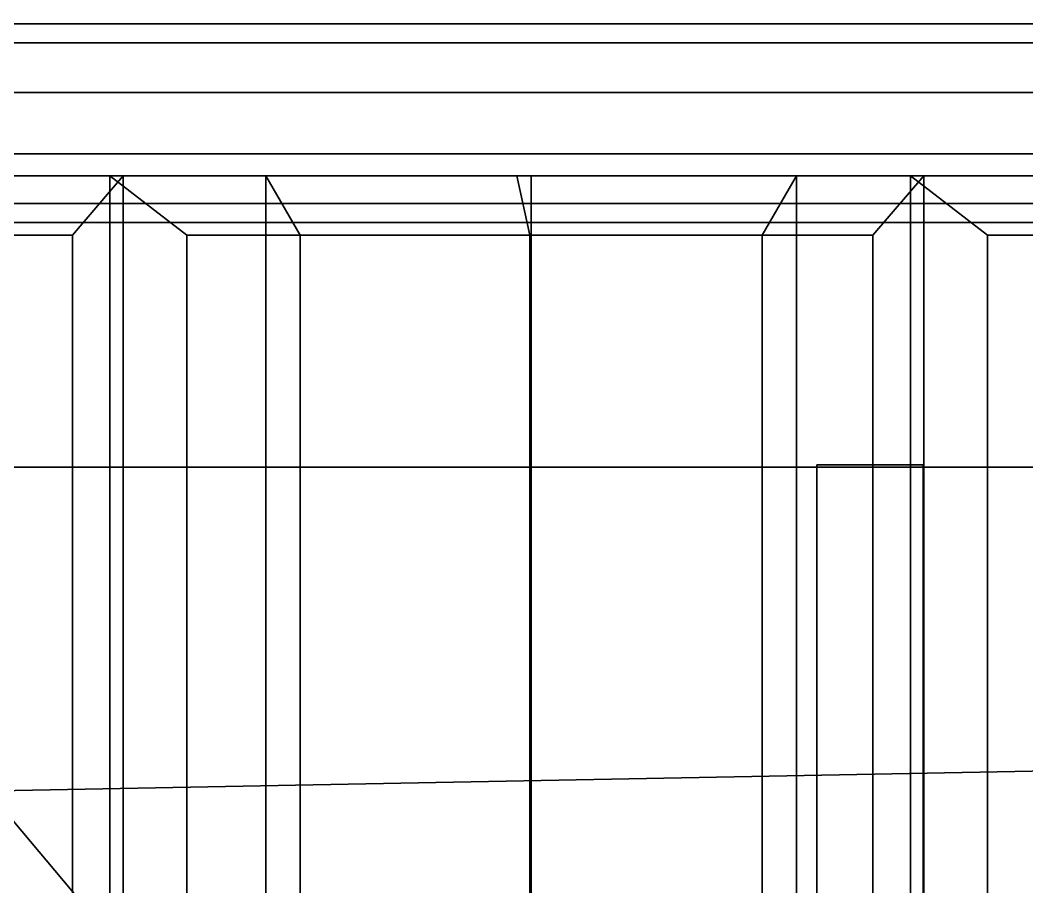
# Model space of a CAD drawing. Extents: x -7.1 to 8.3, y -8 to 8.
# Drawn here: x -1.3173 to -1.0018, y 3.0741 to 3.3459 of the extents above; entities that cross this region are included whole.
import ezdxf

# ---------------------------------------------------------------- set-up
doc = ezdxf.new("R2010")
doc.units = 0

msp = doc.modelspace()

# ---------------------------------------------------------------- linework, layer by layer
for points in [[(7.80574, 8), (-6.55791, 8), (7.80574, -8)], [(-6.55791, -8), (7.80574, -8), (-6.55791, 8)], [(7.80574, 8, -0.79139), (7.80574, -8, -0.79139), (-6.55791, -8, -0.79139)], [(-6.55791, -8, -0.79139), (-6.55791, 8, -0.79139), (7.80574, 8, -0.79139)], [(-3.29913, 4.29173, 0.11606), (-3.39913, -4.39201, 0.11606), (5.20087, -4.39201, 0.11606), (5.20087, 4.29173, 0.11606)], [(-2.24684, 4.21209, 8.1595), (-2.24684, 2.9, 8.1595), (2.40941, 2.9, 8.1595), (2.40941, 4.21209, 8.1595)], [(2.26103, 2.9, 3.05371), (-2.09913, 2.9, 3.05371), (-2.09913, 4.05027, 3.05371), (2.26103, 4.05027, 3.05371)], [(2.26169, 2.9, 3.02764), (2.26169, 4.04963, 3.02764), (-2.09913, 4.04963, 3.02764), (-2.09913, 2.9, 3.02764)], [(2.20121, 2.84429, 5.91212), (-2.04342, 4.05027, 5.91212), (2.20121, 4.05027, 5.91212)], [(3.74517, -2.94429, 5.91212), (-2.04342, -2.94429, 5.91212), (-2.04342, 4.05027, 5.91212), (2.20121, 2.84429, 5.91212)], [(-2.14534, 3.20575, 12.06606), (3.96503, 3.20575, 12.06606), (5.26024, 4.01831, 12.06711), (-2.32794, 4.01905, 12.06454)], [(2.18806, 2.84429, 8.02228), (-2.04342, 2.8443, 8.02228), (-2.00662, 3.97542, 8.02228), (2.22891, 3.97541, 8.02228)], [(-2.00662, 3.97541, 6.16606), (-2.04342, 2.8443, 6.16606), (2.18806, 2.84429, 6.16606), (2.22891, 3.97541, 6.16606)], [(-2.04342, 3.95807, 3.12177), (2.20121, 2.84429, 3.12177), (2.20121, 3.95807, 3.12177)], [(-2.04342, -2.94429, 3.12177), (3.74517, -2.94429, 3.12177), (-2.04342, 3.95807, 3.12177)], [(3.74517, -2.94429, 3.12177), (2.20121, 2.84429, 3.12177), (-2.04342, 3.95807, 3.12177)], [(-2.32165, 3.94565, 11.96758), (5.17751, 3.94639, 11.96502), (3.96503, 3.20575, 11.96606), (-2.14534, 3.20575, 11.96606)], [(2.26169, 2.9, 2.91835), (-2.09913, 2.9, 2.91835), (-2.09913, 3.91865, 2.91835), (2.26169, 3.91865, 2.91835)], [(0.73454, 3.43271, 11.92156), (0.73454, 3.29707, 11.92156), (-3.10747, 3.29707, 11.92157), (-3.37185, 3.43271, 11.92156)], [(-3.37185, 3.43271, 12.1077), (-3.37185, 3.29707, 12.1077), (0.73454, 3.29707, 12.1077), (0.73454, 3.43271, 12.1077)], [(3.62519, 3.33879, 8.87236), (-1.96146, 3.33879, 8.87236), (-1.96146, 3.34474, 8.89067), (3.62519, 3.34474, 8.89067)], [(3.62519, 3.34474, 8.89067), (-1.96146, 3.34474, 8.89067), (-1.96146, 3.33879, 8.90898), (3.62519, 3.33879, 8.90898)], [(3.62519, 3.32321, 8.86105), (-1.96146, 3.32321, 8.86105), (-1.96146, 3.33879, 8.87236), (3.62519, 3.33879, 8.87236)], [(3.62519, 3.33879, 8.90898), (-1.96146, 3.33879, 8.90898), (-1.96146, 3.32321, 8.9203), (3.62519, 3.32321, 8.9203)], [(3.62519, 3.30396, 8.86105), (-1.96146, 3.30396, 8.86105), (-1.96146, 3.32321, 8.86105), (3.62519, 3.32321, 8.86105)], [(3.62519, 3.32321, 8.9203), (-1.96146, 3.32321, 8.9203), (-1.96146, 3.30396, 8.9203), (3.62519, 3.30396, 8.9203)], [(3.62519, 3.28838, 8.87236), (-1.96146, 3.28838, 8.87236), (-1.96146, 3.30396, 8.86105), (3.62519, 3.30396, 8.86105)], [(3.62519, 3.30396, 8.9203), (-1.96146, 3.30396, 8.9203), (-1.96146, 3.28838, 8.90898), (3.62519, 3.28838, 8.90898)], [(0.73454, 3.29707, 12.1077), (-3.37185, 3.29707, 12.1077), (-3.10747, 3.29707, 12.03805)], [(0.73454, 3.29707, 11.92156), (0.73454, 3.29707, 12.1077), (-3.10747, 3.29707, 12.03805), (-3.10747, 3.29707, 11.92157)], [(-1.28493, 3.29708, 12.06203), (-1.41247, 3.29708, 12.03935), (-1.40804, 3.29708, 12.1704), (-1.32487, 3.29707, 12.14683)], [(-1.3009, 3.27851, 12.05684), (-1.40841, 3.27851, 12.03121), (-1.41247, 3.29708, 12.03935), (-1.28493, 3.29708, 12.06203)], [(-1.32479, -3.48824, 12.14683), (-1.28493, -3.48824, 12.06202), (-1.28493, 3.29708, 12.06203), (-1.32487, 3.29707, 12.14683)], [(-1.3009, -3.46967, 12.05683), (-1.3009, 3.27851, 12.05684), (-1.28493, 3.29708, 12.06203), (-1.28493, -3.48824, 12.06202)], [(-1.16157, 3.29708, 12.04056), (-1.28911, 3.29708, 12.06431), (-1.24032, 3.29708, 12.14876), (-1.15714, 3.29708, 12.17162)], [(-1.24025, -3.48824, 12.14876), (-1.24032, 3.29708, 12.14876), (-1.28911, 3.29708, 12.06431), (-1.28911, -3.48824, 12.0643)], [(-1.15751, 3.27851, 12.03242), (-1.26502, 3.27851, 12.05898), (-1.28911, 3.29708, 12.06431), (-1.16157, 3.29708, 12.04056)], [(-1.26502, 3.27851, 12.05898), (-1.26503, -3.46967, 12.05897), (-1.28911, -3.48824, 12.0643), (-1.28911, 3.29708, 12.06431)], [(-1.22948, -3.46967, 12.15397), (-1.22955, 3.27851, 12.15398), (-1.24032, 3.29708, 12.14876), (-1.24025, -3.48824, 12.14876)], [(-1.22955, 3.27851, 12.15398), (-1.15712, 3.27851, 12.17976), (-1.15714, 3.29708, 12.17162), (-1.24032, 3.29708, 12.14876)], [(-1.03403, 3.29708, 12.06324), (-1.16157, 3.29708, 12.04056), (-1.15714, 3.29708, 12.17162), (-1.07397, 3.29707, 12.14805)], [(-1.05, 3.27851, 12.05805), (-1.15751, 3.27851, 12.03242), (-1.16157, 3.29708, 12.04056), (-1.03403, 3.29708, 12.06324)], [(-1.15712, 3.27851, 12.17976), (-1.08469, 3.2785, 12.15335), (-1.07397, 3.29707, 12.14805), (-1.15714, 3.29708, 12.17162)], [(-1.08469, 3.2785, 12.15335), (-1.08462, -3.46967, 12.15335), (-1.07389, -3.48824, 12.14804), (-1.07397, 3.29707, 12.14805)], [(-1.07389, -3.48824, 12.14804), (-1.03403, -3.48824, 12.06324), (-1.03403, 3.29708, 12.06324), (-1.07397, 3.29707, 12.14805)], [(-1.05001, -3.46967, 12.05805), (-1.05, 3.27851, 12.05805), (-1.03403, 3.29708, 12.06324), (-1.03403, -3.48824, 12.06324)], [(-0.91067, 3.29708, 12.03913), (-1.03821, 3.29708, 12.06287), (-0.98942, 3.29708, 12.14733), (-0.90624, 3.29708, 12.17018)], [(-0.98935, -3.48824, 12.14732), (-0.98942, 3.29708, 12.14733), (-1.03821, 3.29708, 12.06287), (-1.03821, -3.48824, 12.06286)], [(-0.90662, 3.27851, 12.03098), (-1.01413, 3.27851, 12.05754), (-1.03821, 3.29708, 12.06287), (-0.91067, 3.29708, 12.03913)], [(-1.01413, 3.27851, 12.05754), (-1.01413, -3.46967, 12.05754), (-1.03821, -3.48824, 12.06286), (-1.03821, 3.29708, 12.06287)], [(3.62519, 3.28244, 8.89067), (-1.96146, 3.28243, 8.89067), (-1.96146, 3.28838, 8.87236), (3.62519, 3.28838, 8.87236)], [(3.62519, 3.28838, 8.90898), (-1.96146, 3.28838, 8.90898), (-1.96146, 3.28243, 8.89067), (3.62519, 3.28244, 8.89067)], [(-1.40841, 3.27851, 12.03121), (-1.3009, 3.27851, 12.05684), (-1.3009, -3.46967, 12.05683), (-1.40841, -3.46967, 12.0312)], [(-1.26502, 3.27851, 12.05898), (-1.15751, 3.27851, 12.03242), (-1.15752, -3.46967, 12.03241), (-1.26503, -3.46967, 12.05897)], [(-1.22955, 3.27851, 12.15398), (-1.22948, -3.46967, 12.15397), (-1.15705, -3.46967, 12.17975), (-1.15712, 3.27851, 12.17976)], [(-1.15751, 3.27851, 12.03242), (-1.05, 3.27851, 12.05805), (-1.05001, -3.46967, 12.05805), (-1.15752, -3.46967, 12.03241)], [(-1.15712, 3.27851, 12.17976), (-1.15705, -3.46967, 12.17975), (-1.08462, -3.46967, 12.15335), (-1.08469, 3.2785, 12.15335)], [(-1.01413, 3.27851, 12.05754), (-0.90662, 3.27851, 12.03098), (-0.90662, -3.46967, 12.03097), (-1.01413, -3.46967, 12.05754)], [(3.96503, -3.41575, 12.03273), (-2.14534, 3.20575, 12.03273), (-2.98174, 2.73338, 12.03273)], [(3.96503, 3.20575, 12.02273), (-2.14534, -3.41575, 12.02273), (-2.98173, -2.94338, 12.02273)], [(-2.98173, -2.94338, 12.02273), (-2.62823, 3.07918, 12.02273), (3.96503, 3.20575, 12.02273)], [(-2.62823, 3.07918, 12.02273), (-2.14534, 3.20575, 12.02273), (3.96503, 3.20575, 12.02273)], [(-2.14534, 3.20575, 11.96606), (3.96503, 3.20575, 11.96606), (3.96503, 3.20575, 12.06606), (-2.14534, 3.20575, 12.06606)], [(3.96503, 3.20575, 12.02273), (3.96503, -3.41575, 12.02273), (-2.14534, -3.41575, 12.02273)], [(3.96503, -3.41575, 12.03273), (3.96503, 3.20575, 12.03273), (-2.14534, 3.20575, 12.03273)], [(-1.06756, 3.20646, 12.02202), (-1.06756, -3.41646, 12.02202), (-1.06756, -3.41646, 12.03344), (-1.06756, 3.20646, 12.03344)], [(-1.03426, 3.20646, 12.02202), (-1.06756, 3.20646, 12.02202), (-1.06756, 3.20646, 12.03344), (-1.03426, 3.20646, 12.03344)], [(-1.03426, 3.20646, 12.03344), (-1.06756, 3.20646, 12.03344), (-1.06756, -3.41646, 12.03344), (-1.03426, -3.41646, 12.03344)], [(-1.03426, -3.41646, 12.02202), (-1.06756, -3.41646, 12.02202), (-1.06756, 3.20646, 12.02202), (-1.03426, 3.20646, 12.02202)], [(-1.03426, 3.20646, 12.02202), (-1.03426, 3.20646, 12.03344), (-1.03426, -3.41646, 12.03344), (-1.03426, -3.41646, 12.02202)]]:
    msp.add_3dface(points)

doc.saveas('drawing.dxf')
